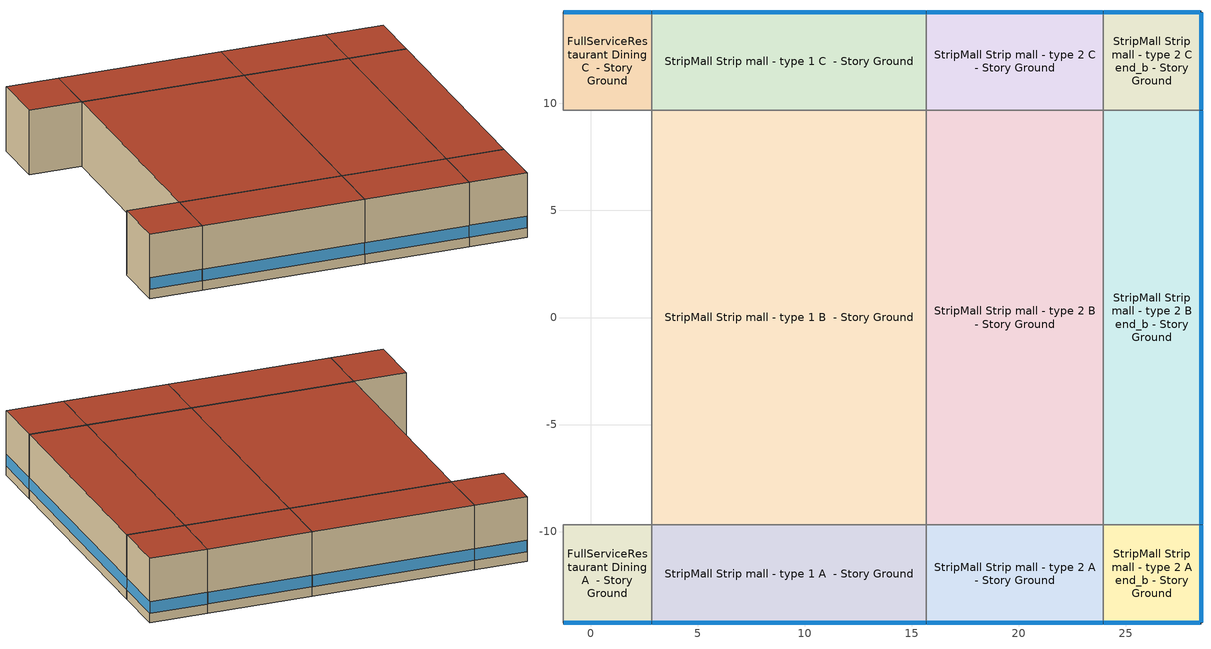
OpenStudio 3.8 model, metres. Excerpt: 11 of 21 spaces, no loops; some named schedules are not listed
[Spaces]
FullServiceRestaurant Dining A  - Story Ground
 floor ground (Foundation F 126 Perim 415 Area 1896): -1.3,-14.26 -1.3,-9.68 2.85,-9.68 2.85,-14.26 z0
 wall outside: -1.3,-14.26 2.85,-14.26 z0:5.18
 wall to FullServiceRestaurant Kitchen A  - Story Ground: -1.3,-9.68 -1.3,-14.26 z0:5.18
 wall to FullServiceRestaurant Dining B  - Story Ground: 2.85,-9.68 -1.3,-9.68 z0:5.18
 wall to StripMall Strip mall - type 1 A  - Story Ground: 2.85,-14.26 2.85,-9.68 z0:5.18
 window (Window U-1.01 SHGC 0.74): -1.27,-14.26 2.83,-14.26 z0.76:1.71
 roof outside: 2.85,-14.26 2.85,-9.68 -1.3,-9.68 -1.3,-14.26 z5.18
FullServiceRestaurant Dining C  - Story Ground
 floor ground (Foundation F 126 Perim 415 Area 1896): -1.3,9.68 -1.3,14.26 2.85,14.26 2.85,9.68 z0
 wall outside: 2.85,14.26 -1.3,14.26 z0:5.18
 wall to FullServiceRestaurant Kitchen C  - Story Ground: -1.3,14.26 -1.3,9.68 z0:5.18
 wall to StripMall Strip mall - type 1 C  - Story Ground: 2.85,9.68 2.85,14.26 z0:5.18
 wall to FullServiceRestaurant Dining B  - Story Ground: -1.3,9.68 2.85,9.68 z0:5.18
 window (Window U-1.01 SHGC 0.74): 2.83,14.26 -1.27,14.26 z0.76:1.71
 roof outside: 2.85,9.68 2.85,14.26 -1.3,14.26 -1.3,9.68 z5.18
StripMall Strip mall - type 1 A  - Story Ground
 floor ground (Foundation F 126 Perim 1283 Area 5866): 2.85,-14.26 2.85,-9.68 15.68,-9.68 15.68,-14.26 z0
 wall outside: 2.85,-14.26 15.68,-14.26 z0:5.18
 wall to StripMall Strip mall - type 1 B  - Story Ground: 15.68,-9.68 2.85,-9.68 z0:5.18
 wall to StripMall Strip mall - type 2 A  - Story Ground: 15.68,-14.26 15.68,-9.68 z0:5.18
 window (Window U-1.01 SHGC 0.74): 2.88,-14.26 15.66,-14.26 z0.76:1.7
 roof outside: 15.68,-14.26 15.68,-9.68 2.85,-9.68 2.85,-14.26 z5.18
StripMall Strip mall - type 1 B  - Story Ground
 floor ground (Foundation F 126 Perim 0 Area 24849): 2.85,-9.68 2.85,9.68 15.68,9.68 15.68,-9.68 z0
 wall to FullServiceRestaurant Dining B  - Story Ground: 2.85,9.68 2.85,-9.68 z0:5.18
 wall to StripMall Strip mall - type 1 C  - Story Ground: 15.68,9.68 2.85,9.68 z0:5.18
 wall to StripMall Strip mall - type 2 B  - Story Ground: 15.68,-9.68 15.68,9.68 z0:5.18
 roof outside: 15.68,-9.68 15.68,9.68 2.85,9.68 2.85,-9.68 z5.18
StripMall Strip mall - type 1 C  - Story Ground
 floor ground (Foundation F 126 Perim 1283 Area 5866): 2.85,9.68 2.85,14.26 15.68,14.26 15.68,9.68 z0
 wall outside: 15.68,14.26 2.85,14.26 z0:5.18
 wall to StripMall Strip mall - type 2 C  - Story Ground: 15.68,9.68 15.68,14.26 z0:5.18
 window (Window U-1.01 SHGC 0.74): 15.66,14.26 2.88,14.26 z0.76:1.7
 roof outside: 15.68,9.68 15.68,14.26 2.85,14.26 2.85,9.68 z5.18
StripMall Strip mall - type 2 A  - Story Ground
 floor ground (Foundation F 126 Perim 826 Area 3776): 15.68,-14.26 15.68,-9.68 23.94,-9.68 23.94,-14.26 z0
 wall outside: 15.68,-14.26 23.94,-14.26 z0:5.18
 wall to StripMall Strip mall - type 2 B  - Story Ground: 23.94,-9.68 15.68,-9.68 z0:5.18
 wall to StripMall Strip mall - type 2 A end_b - Story Ground: 23.94,-14.26 23.94,-9.68 z0:5.18
 window (Window U-1.01 SHGC 0.74): 15.71,-14.26 23.91,-14.26 z0.76:1.7
 roof outside: 23.94,-14.26 23.94,-9.68 15.68,-9.68 15.68,-14.26 z5.18
StripMall Strip mall - type 2 B  - Story Ground
 floor ground (Foundation F 126 Perim 0 Area 15994): 15.68,-9.68 15.68,9.68 23.94,9.68 23.94,-9.68 z0
 wall to StripMall Strip mall - type 2 C  - Story Ground: 23.94,9.68 15.68,9.68 z0:5.18
 wall to StripMall Strip mall - type 2 B end_b - Story Ground: 23.94,-9.68 23.94,9.68 z0:5.18
 roof outside: 23.94,-9.68 23.94,9.68 15.68,9.68 15.68,-9.68 z5.18
StripMall Strip mall - type 2 C  - Story Ground
 floor ground (Foundation F 126 Perim 826 Area 3776): 15.68,9.68 15.68,14.26 23.94,14.26 23.94,9.68 z0
 wall outside: 23.94,14.26 15.68,14.26 z0:5.18
 wall to StripMall Strip mall - type 2 C end_b - Story Ground: 23.94,9.68 23.94,14.26 z0:5.18
 window (Window U-1.01 SHGC 0.74): 23.91,14.26 15.71,14.26 z0.76:1.7
 roof outside: 23.94,9.68 23.94,14.26 15.68,14.26 15.68,9.68 z5.18
StripMall Strip mall - type 2 A end_b - Story Ground
 floor ground (Foundation F 126 Perim 914 Area 209): 23.94,-14.26 23.94,-9.68 28.51,-9.68 28.51,-14.26 z0
 wall outside: 23.94,-14.26 28.51,-14.26 28.51,-9.68 z0:5.18
 wall to StripMall Strip mall - type 2 B end_b - Story Ground: 28.51,-9.68 23.94,-9.68 z0:5.18
 window (Window U-1.01 SHGC 0.74): 23.96,-14.26 28.49,-14.26 / 28.51,-14.23 28.51,-9.71 z0.76:1.71
 roof outside: 28.51,-14.26 28.51,-9.68 23.94,-9.68 23.94,-14.26 z5.18
StripMall Strip mall - type 2 B end_b - Story Ground
 floor ground (Foundation F 126 Perim 1937 Area 8855): 23.94,-9.68 23.94,9.68 28.51,9.68 28.51,-9.68 z0
 wall outside: 28.51,-9.68 28.51,9.68 z0:5.18
 wall to StripMall Strip mall - type 2 C end_b - Story Ground: 28.51,9.68 23.94,9.68 z0:5.18
 window (Window U-1.01 SHGC 0.74): 28.51,-9.66 28.51,9.66 z0.76:1.7
 roof outside: 28.51,-9.68 28.51,9.68 23.94,9.68 23.94,-9.68 z5.18
StripMall Strip mall - type 2 C end_b - Story Ground
 floor ground (Foundation F 126 Perim 914 Area 209): 23.94,9.68 23.94,14.26 28.51,14.26 28.51,9.68 z0
 wall outside: 28.51,9.68 28.51,14.26 23.94,14.26 z0:5.18
 window (Window U-1.01 SHGC 0.74): 28.49,14.26 23.96,14.26 / 28.51,9.71 28.51,14.23 z0.76:1.71
 roof outside: 28.51,9.68 28.51,14.26 23.94,14.26 23.94,9.68 z5.18
[Site]
Middleton Fld_AL_USA: Latitude {deg}=31.42; Longitude {deg}=-87.04; Time Zone {hr}=-6; Elevation {m}=79; Terrain=City
[Site:WaterMainsTemperature]
Calculation Method=Correlation; Annual Average Outdoor Air Temperature {C}=19.2242; Maximum Difference In Monthly Average Outdoor Air Temperatures {deltaC}=20.55
[SizingPeriod:DesignDay] Daily Dry-Bulb Temperature Range {deltaC}=11.2; Barometric Pressure {Pa}=100380; Wind Speed {m/s}=2.4; Wind Direction {deg}=190; Rain Indicator=No; Snow Indicator=No; Day of Month=21; Month=7; Day Type=SummerDesignDay; Daylight Saving Time Indicator=No; Dry-Bulb Temperature Range Modifier Type=DefaultMultipliers; Solar Model Indicator=ASHRAETau; ASHRAE Clear Sky Optical Depth for Beam Irradiance=0.452; ASHRAE Clear Sky Optical Depth for Diffuse Irradiance=2.206
Name | Maximum Dry-Bulb Temperature {C} | Humidity Condition Type | Wetbulb or DewPoint at Maximum Dry-Bulb {C}
Middleton Fld Ann Clg .4% Condns DB=>MWB 1 | 35.3 | Wetbulb | 24.4
Middleton Fld Ann Clg .4% Condns WB=>MDB 1 | 31.6 | Wetbulb | 26.4
Middleton Fld Ann Clg 1% Condns DB=>MWB 1 | 33.9 | Wetbulb | 24.2
Middleton Fld Ann Clg 2% Condns DP=>MDB 1 | 27.4 | Dewpoint | 23.9
[ClimateZones]
Climate Zone Institution Name 1=ASHRAE; Climate Zone Document Name 1=ANSI/ASHRAE Standard 169; Climate Zone Document Year 1=2006; Climate Zone Value 1=ASHRAE 169-2013-3A
[Building]
ComStock DOE Ref Pre-1980|RetailStripmall|FullServiceRestaurant: North Axis {deg}=180; Default Construction Set=ComStock DOE Ref Pre-1980 - StMall - ASHRAE 169-2013-3A; Default Schedule Set=Building Default Schedule Set; Standards Building Type=StripMall
[Site:GroundTemperature:FCfactorMethod]
January Ground Temperature {C}=16; February Ground Temperature {C}=11.9; March Ground Temperature {C}=7.7; April Ground Temperature {C}=4; May Ground Temperature {C}=7.9; June Ground Temperature {C}=13.8; July Ground Temperature {C}=17.2; August Ground Temperature {C}=20.8; September Ground Temperature {C}=24.8; October Ground Temperature {C}=26.1; November Ground Temperature {C}=26.5; December Ground Temperature {C}=22.5
[Construction:FfactorGroundFloor] F-Factor {W/m-K}=1.26344
Name | Area {m2} | PerimeterExposed {m}
Foundation F 126 Perim 1937 Area 8855 | 88.5479 | 19.3674
Foundation F 126 Perim 914 Area 209 | 20.9032 | 9.144
Foundation F 126 Perim 826 Area 3776 | 37.7562 | 8.25814
Foundation F 126 Perim 0 Area 24849 | 248.487 | 0
Foundation F 126 Perim 1283 Area 5866 | 58.6594 | 12.8301
Foundation F 126 Perim 415 Area 1896 | 18.9587 | 4.1467
Foundation F 126 Perim 0 Area 15994 | 159.939 | 0
[DefaultConstructionSet]
ComStock DOE Ref Pre-1980 - StMall - ASHRAE 169-2013-3A: Default Exterior Surface Constructions=Default Surface Constructions 1; Default Interior Surface Constructions=Default Surface Constructions 2; Default Ground Contact Surface Constructions=Default Surface Constructions 3; Default Exterior SubSurface Constructions=Default Sub Surface Constructions 1; Default Interior SubSurface Constructions=Default Sub Surface Constructions 2; Interior Partition Construction=Typical Interior Partition
[DefaultSurfaceConstructions]
Name | Floor Construction | Wall Construction | Roof Ceiling Construction
Default Surface Constructions 1 | Typical Insulated Exterior Mass Floor | Typical Insulated Steel Framed Exterior Wall R-4.44 | Typical IEAD Roof R-10.0
Default Surface Constructions 2 | Typical Interior Floor | Typical Interior Wall | Typical Interior Ceiling
Default Surface Constructions 3 | Typical Insulated Carpeted 6in Slab Floor | Typical Insulated Basement Mass Wall
[Construction]
Typical Insulated Exterior Mass Floor: 4 in. Normalweight Concrete Floor, Typical Carpet Pad
Typical Insulated Steel Framed Exterior Wall R-4.44: 25mm Stucco, 5/8 in. Gypsum Board, Typical Insulation R-2.27, 5/8 in. Gypsum Board
Typical IEAD Roof R-10.0: Roof Membrane, Typical Insulation R-8.88, Metal Roof Surface
Typical Interior Floor: 100mm Normalweight concrete floor, CP02 CARPET PAD
Typical Interior Wall: G01 13mm gypsum board, G01 13mm gypsum board
Typical Interior Ceiling: CP02 CARPET PAD, 100mm Normalweight concrete floor
Typical Insulated Carpeted 6in Slab Floor: 6 in. Normalweight Concrete Floor, Typical Carpet Pad
Typical Insulated Basement Mass Wall: 8 in. Concrete Block Basement Wall
U 1.22 SHGC 0.54 Simple Glazing Window U-1.22 SHGC 0.54: U 1.22 SHGC 0.54 Simple Glazing U-1.22 SHGC 0.54
U 1.22 SHGC 0.54 Simple Glazing Window U-1.22 SHGC 0.54 1: U 1.22 SHGC 0.54 Simple Glazing U-1.22 SHGC 0.54 1
Typical Insulated Metal Door: F08 Metal surface, Typical Insulation
U 0.88 SHGC 0.16 Sgl Ref-A-L Clr 6mm: REF A CLEAR LO 6MM
Typical Overhead Door: Typical Insulation
Typical Interior Window: Clear 3mm
Typical Interior Door; Typical Interior Partition: G05 25mm wood
InteriorFurnishings 1: Std Wood 6inch 1
Window U-1.01 SHGC 0.74: Simple Glazing Single - No LowE - Clear - Aluminum
[Material:NoMass] Roughness=Smooth; Thermal Absorptance=0.9; Solar Absorptance=0.7
Name | Thermal Resistance {m2-K/W} | Visible Absorptance
Typical Insulation R-2.27 | 0.39899 | 0.7
Typical Carpet Pad; CP02 CARPET PAD | 0.21648 | 0.8
Typical Insulation R-8.88 | 1.56434 | 0.7
Typical Insulation | 0.0282222 | 0.7
[Material] Thermal Absorptance=0.9
Name | Roughness | Thickness {m} | Conductivity {W/m-K} | Density {kg/m3} | Specific Heat {J/kg-K} | Solar Absorptance | Visible Absorptance
4 in. Normalweight Concrete Floor | MediumRough | 0.1016 | 2.31 | 2322 | 832 | 0.7 | 0.7
25mm Stucco | Smooth | 0.0254 | 0.72 | 1856 | 840 | 0.7 | 0.7
5/8 in. Gypsum Board | MediumSmooth | 0.0159 | 0.16 | 800 | 1090 | 0.7 | 0.7
Roof Membrane | VeryRough | 0.0095 | 0.16 | 1121.29 | 1460 | 0.7 | 0.7
Metal Roof Surface; F08 Metal surface | Smooth | 0.0008 | 45.28 | 7824 | 500 | 0.7 | 0.7
100mm Normalweight concrete floor | MediumRough | 0.1016 | 2.31045 | 2322 | 832.557 | 0.7 | 0.7
G01 13mm gypsum board | Smooth | 0.0127 | 0.160031 | 800.001 | 1090.73 | 0.7 | 0.5
6 in. Normalweight Concrete Floor | MediumRough | 0.1524 | 2.31 | 2322 | 832 | 0.7 | 0.7
8 in. Concrete Block Basement Wall | MediumRough | 0.2032 | 1.326 | 1842 | 912 | 0.7 | 0.7
G05 25mm wood | MediumSmooth | 0.0254 | 0.15 | 608 | 1630 | 0.5 | 0.5
Std Wood 6inch 1 | MediumSmooth | 0.15 | 0.12 | 540 | 1210 | 0.7 | 0.7
[DefaultSubSurfaceConstructions]
Name | Fixed Window Construction | Operable Window Construction | Door Construction | Glass Door Construction | Overhead Door Construction | Tubular Daylight Dome Construction | Tubular Daylight Diffuser Construction
Default Sub Surface Constructions 1 | U 1.22 SHGC 0.54 Simple Glazing Window U-1.22 SHGC 0.54 | U 1.22 SHGC 0.54 Simple Glazing Window U-1.22 SHGC 0.54 1 | Typical Insulated Metal Door | U 0.88 SHGC 0.16 Sgl Ref-A-L Clr 6mm | Typical Overhead Door | Typical Interior Window | Typical Interior Window
Default Sub Surface Constructions 2 | Typical Interior Window | Typical Interior Window | Typical Interior Door
[WindowMaterial:SimpleGlazingSystem]
Name | U-Factor {W/m2-K} | Solar Heat Gain Coefficient | Visible Transmittance
U 1.22 SHGC 0.54 Simple Glazing U-1.22 SHGC 0.54; U 1.22 SHGC 0.54 Simple Glazing U-1.22 SHGC 0.54 1 | 6.92748 | 0.54 | 0.38
Simple Glazing Single - No LowE - Clear - Aluminum | 5.73505 | 0.744 | 0.754
[WindowMaterial:Glazing] Optical Data Type=SpectralAverage; Infrared Transmittance at Normal Incidence=0; Front Side Infrared Hemispherical Emissivity=0.84; Conductivity {W/m-K}=0.9; Dirt Correction Factor for Solar and Visible Transmittance=1; Solar Diffusing=No
Name | Thickness {m} | Solar Transmittance at Normal Incidence | Front Side Solar Reflectance at Normal Incidence | Back Side Solar Reflectance at Normal Incidence | Visible Transmittance at Normal Incidence | Front Side Visible Reflectance at Normal Incidence | Back Side Visible Reflectance at Normal Incidence | Back Side Infrared Hemispherical Emissivity
REF A CLEAR LO 6MM | 0.006 | 0.066 | 0.341 | 0.493 | 0.08 | 0.41 | 0.37 | 0.4
Clear 3mm | 0.003 | 0.837 | 0.075 | 0.075 | 0.898 | 0.081 | 0.081 | 0.84
[SpaceType]
Name | Default Schedule Set | Design Specification Outdoor Air Object | Standards Building Type | Standards Space Type
StripMall Strip mall - type 1 - ComStock DOE Ref Pre-1980 | StripMall Strip mall - type 1 Schedule Set | StripMall Strip mall - type 1 Ventilation | StripMall | Strip mall - type 1
StripMall Strip mall - type 2 - ComStock DOE Ref Pre-1980 | StripMall Strip mall - type 2 Schedule Set | StripMall Strip mall - type 2 Ventilation | StripMall | Strip mall - type 2
FullServiceRestaurant Dining - ComStock DOE Ref Pre-1980 | FullServiceRestaurant Dining Schedule Set | FullServiceRestaurant Dining Ventilation | FullServiceRestaurant | Dining
[BuildingStory]
Story Ground: Nominal Z Coordinate {m}=0; Nominal Floor to Floor Height {m}=5.1816
[Space] Building Story=Story Ground
Name | Space Type | Thermal Zone
FullServiceRestaurant Dining A  - Story Ground | FullServiceRestaurant Dining - ComStock DOE Ref Pre-1980 | Zone FullServiceRestaurant Dining A  - Story Ground
FullServiceRestaurant Dining C  - Story Ground | FullServiceRestaurant Dining - ComStock DOE Ref Pre-1980 | Zone FullServiceRestaurant Dining C  - Story Ground
StripMall Strip mall - type 1 A  - Story Ground | StripMall Strip mall - type 1 - ComStock DOE Ref Pre-1980 | Zone StripMall Strip mall - type 1 A  - Story Ground
StripMall Strip mall - type 1 B  - Story Ground | StripMall Strip mall - type 1 - ComStock DOE Ref Pre-1980 | Zone StripMall Strip mall - type 1 B  - Story Ground
StripMall Strip mall - type 1 C  - Story Ground | StripMall Strip mall - type 1 - ComStock DOE Ref Pre-1980 | Zone StripMall Strip mall - type 1 C  - Story Ground
StripMall Strip mall - type 2 A  - Story Ground | StripMall Strip mall - type 2 - ComStock DOE Ref Pre-1980 | Zone StripMall Strip mall - type 2 A  - Story Ground
StripMall Strip mall - type 2 B  - Story Ground | StripMall Strip mall - type 2 - ComStock DOE Ref Pre-1980 | Zone StripMall Strip mall - type 2 B  - Story Ground
StripMall Strip mall - type 2 C  - Story Ground | StripMall Strip mall - type 2 - ComStock DOE Ref Pre-1980 | Zone StripMall Strip mall - type 2 C  - Story Ground
StripMall Strip mall - type 2 A end_b - Story Ground | StripMall Strip mall - type 2 - ComStock DOE Ref Pre-1980 | Zone StripMall Strip mall - type 2 A end_b - Story Ground
StripMall Strip mall - type 2 B end_b - Story Ground | StripMall Strip mall - type 2 - ComStock DOE Ref Pre-1980 | Zone StripMall Strip mall - type 2 B end_b - Story Ground
StripMall Strip mall - type 2 C end_b - Story Ground | StripMall Strip mall - type 2 - ComStock DOE Ref Pre-1980 | Zone StripMall Strip mall - type 2 C end_b - Story Ground
[ThermalZone] Multiplier=1; Use Ideal Air Loads=No
Name | Thermostat
Zone FullServiceRestaurant Dining A  - Story Ground | FullServiceRestaurant Dining - ComStock DOE Ref Pre-1980 Thermostat
Zone FullServiceRestaurant Dining C  - Story Ground | FullServiceRestaurant Dining - ComStock DOE Ref Pre-1980 Thermostat 2
Zone StripMall Strip mall - type 1 A  - Story Ground | StripMall Strip mall - type 1 - ComStock DOE Ref Pre-1980 Thermostat
Zone StripMall Strip mall - type 1 B  - Story Ground | StripMall Strip mall - type 1 - ComStock DOE Ref Pre-1980 Thermostat 1
Zone StripMall Strip mall - type 1 C  - Story Ground | StripMall Strip mall - type 1 - ComStock DOE Ref Pre-1980 Thermostat 2
Zone StripMall Strip mall - type 2 A  - Story Ground | StripMall Strip mall - type 2 - ComStock DOE Ref Pre-1980 Thermostat
Zone StripMall Strip mall - type 2 B  - Story Ground | StripMall Strip mall - type 2 - ComStock DOE Ref Pre-1980 Thermostat 2
Zone StripMall Strip mall - type 2 C  - Story Ground | StripMall Strip mall - type 2 - ComStock DOE Ref Pre-1980 Thermostat 4
Zone StripMall Strip mall - type 2 A end_b - Story Ground | StripMall Strip mall - type 2 - ComStock DOE Ref Pre-1980 Thermostat 1
Zone StripMall Strip mall - type 2 B end_b - Story Ground | StripMall Strip mall - type 2 - ComStock DOE Ref Pre-1980 Thermostat 3
Zone StripMall Strip mall - type 2 C end_b - Story Ground | StripMall Strip mall - type 2 - ComStock DOE Ref Pre-1980 Thermostat 5
[People:Definition] Number of People Calculation Method=People/Area; Fraction Radiant=0.3
Name | People per Space Floor Area {person/m2}
FullServiceRestaurant Dining People Definition | 0.721182
StripMall Strip mall - type 1 People Definition; StripMall Strip mall - type 2 People Definition | 0.161459
[People] Work Efficiency Schedule=Work Efficiency Schedule; Clothing Insulation Schedule=Clothing Schedule; Air Velocity Schedule=Air Velocity Schedule; Multiplier=1
Name | People Definition | Space or SpaceType
FullServiceRestaurant Dining People | FullServiceRestaurant Dining People Definition | FullServiceRestaurant Dining - ComStock DOE Ref Pre-1980
StripMall Strip mall - type 1 People | StripMall Strip mall - type 1 People Definition | StripMall Strip mall - type 1 - ComStock DOE Ref Pre-1980
StripMall Strip mall - type 2 People | StripMall Strip mall - type 2 People Definition | StripMall Strip mall - type 2 - ComStock DOE Ref Pre-1980
[Lights:Definition] Design Level Calculation Method=Watts/Area; Fraction Visible=0.2; Return Air Fraction=0
Name | Watts per Space Floor Area {W/m2} | Fraction Radiant
FullServiceRestaurant Dining - ComStock DOE Ref Pre-1980 General Lights Definition | 2.41972 | 0.31
FullServiceRestaurant Dining - ComStock DOE Ref Pre-1980 Task Lights Definition | 4.44268 | 0.125
FullServiceRestaurant Dining - ComStock DOE Ref Pre-1980 Wall Wash Lights Definition | 6.57466 | 0.125
StripMall Strip mall - type 2 - ComStock DOE Ref Pre-1980 General Lights Definition; StripMall Strip mall - type 1 - ComStock DOE Ref Pre-1980 General Lights Definition | 9.60024 | 0.31
StripMall Strip mall - type 2 - ComStock DOE Ref Pre-1980 Supplemental Lights Definition; StripMall Strip mall - type 1 - ComStock DOE Ref Pre-1980 Supplemental Lights Definition | 3.93529 | 0.125
StripMall Strip mall - type 2 - ComStock DOE Ref Pre-1980 Wall Wash Lights Definition; StripMall Strip mall - type 1 - ComStock DOE Ref Pre-1980 Wall Wash Lights Definition | 3.88844 | 0.125
[ElectricEquipment:Definition] Design Level Calculation Method=Watts/Area; Fraction Lost=0
Name | Watts per Space Floor Area {W/m2} | Fraction Latent | Fraction Radiant
FullServiceRestaurant Dining Elec Equip Definition | 27.1251 | 0.25 | 0.3
StripMall Strip mall - type 1 Elec Equip Definition; StripMall Strip mall - type 2 Elec Equip Definition | 3.83902 | 0 | 0.5
[ElectricEquipment]
Name | Electric Equipment Definition | Space or SpaceType | Schedule
FullServiceRestaurant Dining Elec Equip | FullServiceRestaurant Dining Elec Equip Definition | FullServiceRestaurant Dining - ComStock DOE Ref Pre-1980 | FoodService_Restaurant BLDG_EQUIP_EndUseData BPR Adjusted
StripMall Strip mall - type 1 Elec Equip | StripMall Strip mall - type 1 Elec Equip Definition | StripMall Strip mall - type 1 - ComStock DOE Ref Pre-1980 | Mercantile_Retail BLDG_EQUIP_EndUseData BPR Adjusted
StripMall Strip mall - type 2 Elec Equip | StripMall Strip mall - type 2 Elec Equip Definition | StripMall Strip mall - type 2 - ComStock DOE Ref Pre-1980 | Mercantile_Retail BLDG_EQUIP_EndUseData BPR Adjusted
[DesignSpecification:OutdoorAir] Outdoor Air Method=Sum
Name | Outdoor Air Flow per Person {m3/s-person} | Outdoor Air Flow per Floor Area {m3/s-m2}
FullServiceRestaurant Dining Ventilation | 0.00943895
StripMall Strip mall - type 1 Ventilation; StripMall Strip mall - type 2 Ventilation |  | 0.001524
[DefaultScheduleSet]
Name | Number of People Schedule | People Activity Level Schedule | Lighting Schedule | Electric Equipment Schedule | Infiltration Schedule | Hours of Operation Schedule
FullServiceRestaurant Dining Schedule Set | FullServiceRestaurant Bldg Occ | FullServiceRestaurant Activity | FoodService_Restaurant BLDG_LIGHT_EndUseData | FoodService_Restaurant BLDG_EQUIP_EndUseData | FullServiceRestaurant Infil Half On
StripMall Strip mall - type 1 Schedule Set; StripMall Strip mall - type 2 Schedule Set | StripMall Bldg Occ | StripMall Activity | Mercantile_Retail BLDG_LIGHT_EndUseData | Mercantile_Retail BLDG_EQUIP_EndUseData | StripMall Infil Half On
Building Default Schedule Set |  |  |  |  |  | Building Hours of Operation NonResidential
[Exterior:Lights:Definition]
Name | Design Level {W}
Parking Areas and Drives Def (W/ft^2) | 0.0414577
Building Facades Def (W/ft^2) | 0.2
Main Entries Def (W/ft) | 30
Other Doors Def (W/ft) | 20
[Exterior:Lights] Schedule=Always On Discrete; Control Option=AstronomicalClock
Name | Exterior Lights Definition | Multiplier
Parking Areas and Drives | Parking Areas and Drives Def (W/ft^2) | 36756.1
Building Facades | Building Facades Def (W/ft^2) | 9541.23
Main Entries | Main Entries Def (W/ft) | 75.6
Other Doors | Other Doors Def (W/ft) | 43.68
[ZoneMixing] Schedule=RestaurantSitDown Kitchen_Exhaust_SCH; Design Flow Rate Calculation Method=Flow/Zone; Design Flow Rate {m3/s}=0.0236142
Name | Zone or Space | Source Zone or Space
Zone Mixing 1 | Zone FullServiceRestaurant Kitchen A  - Story Ground | Zone FullServiceRestaurant Dining A  - Story Ground
Zone Mixing 3 | Zone FullServiceRestaurant Kitchen C  - Story Ground | Zone FullServiceRestaurant Dining C  - Story Ground
[ThermostatSetpoint:DualSetpoint]
Name | Heating Setpoint Temperature Schedule | Cooling Setpoint Temperature Schedule
FullServiceRestaurant Dining - ComStock DOE Ref Pre-1980 Thermostat; FullServiceRestaurant Dining - ComStock DOE Ref Pre-1980 Thermostat 2 | FullServiceRestaurant HtgSetp | FullServiceRestaurant ClgSetp
StripMall Strip mall - type 1 - ComStock DOE Ref Pre-1980 Thermostat; StripMall Strip mall - type 1 - ComStock DOE Ref Pre-1980 Thermostat 1; StripMall Strip mall - type 1 - ComStock DOE Ref Pre-1980 Thermostat 2; StripMall Strip mall - type 2 - ComStock DOE Ref Pre-1980 Thermostat; StripMall Strip mall - type 2 - ComStock DOE Ref Pre-1980 Thermostat 1; StripMall Strip mall - type 2 - ComStock DOE Ref Pre-1980 Thermostat 2; StripMall Strip mall - type 2 - ComStock DOE Ref Pre-1980 Thermostat 3; StripMall Strip mall - type 2 - ComStock DOE Ref Pre-1980 Thermostat 4; StripMall Strip mall - type 2 - ComStock DOE Ref Pre-1980 Thermostat 5 | StripMall HtgSetp | StripMall ClgSetp
[InternalMass:Definition]
Internal Mass Definition 2: Construction=InteriorFurnishings 1; Design Level Calculation Method=SurfaceArea/Area; Surface Area per Space Floor Area=2
[InternalMass] Internal Mass Definition=Internal Mass Definition 2; Multiplier=1
Name | Space or SpaceType
StripMall Strip mall - type 2 B end_b - Story Ground Mass | StripMall Strip mall - type 2 B end_b - Story Ground
StripMall Strip mall - type 2 A end_b - Story Ground Mass | StripMall Strip mall - type 2 A end_b - Story Ground
StripMall Strip mall - type 2 A  - Story Ground Mass | StripMall Strip mall - type 2 A  - Story Ground
StripMall Strip mall - type 1 B  - Story Ground Mass | StripMall Strip mall - type 1 B  - Story Ground
StripMall Strip mall - type 1 C  - Story Ground Mass | StripMall Strip mall - type 1 C  - Story Ground
StripMall Strip mall - type 2 C  - Story Ground Mass | StripMall Strip mall - type 2 C  - Story Ground
FullServiceRestaurant Dining C  - Story Ground Mass | FullServiceRestaurant Dining C  - Story Ground
StripMall Strip mall - type 2 B  - Story Ground Mass | StripMall Strip mall - type 2 B  - Story Ground
FullServiceRestaurant Dining A  - Story Ground Mass | FullServiceRestaurant Dining A  - Story Ground
StripMall Strip mall - type 2 C end_b - Story Ground Mass | StripMall Strip mall - type 2 C end_b - Story Ground
StripMall Strip mall - type 1 A  - Story Ground Mass | StripMall Strip mall - type 1 A  - Story Ground
[Lights] Fraction Replaceable=1
Name | Lights Definition | Space or SpaceType | Schedule
FullServiceRestaurant Dining - ComStock DOE Ref Pre-1980 General Lighting | FullServiceRestaurant Dining - ComStock DOE Ref Pre-1980 General Lights Definition | FullServiceRestaurant Dining - ComStock DOE Ref Pre-1980 | FoodService_Restaurant BLDG_LIGHT_EndUseData BPR Adjusted
FullServiceRestaurant Dining - ComStock DOE Ref Pre-1980 Task Lighting | FullServiceRestaurant Dining - ComStock DOE Ref Pre-1980 Task Lights Definition | FullServiceRestaurant Dining - ComStock DOE Ref Pre-1980 | FoodService_Restaurant BLDG_LIGHT_EndUseData BPR Adjusted
FullServiceRestaurant Dining - ComStock DOE Ref Pre-1980 Wall Wash Lighting | FullServiceRestaurant Dining - ComStock DOE Ref Pre-1980 Wall Wash Lights Definition | FullServiceRestaurant Dining - ComStock DOE Ref Pre-1980 | FoodService_Restaurant BLDG_LIGHT_EndUseData BPR Adjusted
StripMall Strip mall - type 2 - ComStock DOE Ref Pre-1980 General Lighting | StripMall Strip mall - type 2 - ComStock DOE Ref Pre-1980 General Lights Definition | StripMall Strip mall - type 2 - ComStock DOE Ref Pre-1980 | Mercantile_Retail BLDG_LIGHT_EndUseData BPR Adjusted
StripMall Strip mall - type 2 - ComStock DOE Ref Pre-1980 Supplemental Lighting | StripMall Strip mall - type 2 - ComStock DOE Ref Pre-1980 Supplemental Lights Definition | StripMall Strip mall - type 2 - ComStock DOE Ref Pre-1980 | Mercantile_Retail BLDG_LIGHT_EndUseData BPR Adjusted
StripMall Strip mall - type 2 - ComStock DOE Ref Pre-1980 Wall Wash Lighting | StripMall Strip mall - type 2 - ComStock DOE Ref Pre-1980 Wall Wash Lights Definition | StripMall Strip mall - type 2 - ComStock DOE Ref Pre-1980 | Mercantile_Retail BLDG_LIGHT_EndUseData BPR Adjusted
StripMall Strip mall - type 1 - ComStock DOE Ref Pre-1980 General Lighting | StripMall Strip mall - type 1 - ComStock DOE Ref Pre-1980 General Lights Definition | StripMall Strip mall - type 1 - ComStock DOE Ref Pre-1980 | Mercantile_Retail BLDG_LIGHT_EndUseData BPR Adjusted
StripMall Strip mall - type 1 - ComStock DOE Ref Pre-1980 Supplemental Lighting | StripMall Strip mall - type 1 - ComStock DOE Ref Pre-1980 Supplemental Lights Definition | StripMall Strip mall - type 1 - ComStock DOE Ref Pre-1980 | Mercantile_Retail BLDG_LIGHT_EndUseData BPR Adjusted
StripMall Strip mall - type 1 - ComStock DOE Ref Pre-1980 Wall Wash Lighting | StripMall Strip mall - type 1 - ComStock DOE Ref Pre-1980 Wall Wash Lights Definition | StripMall Strip mall - type 1 - ComStock DOE Ref Pre-1980 | Mercantile_Retail BLDG_LIGHT_EndUseData BPR Adjusted
[SpaceInfiltration:DesignFlowRate] Design Flow Rate Calculation Method=Flow/ExteriorArea; Flow per Exterior Surface Area {m3/s-m2}=0.00103321; Velocity Term Coefficient=0
Name | Space or SpaceType | Schedule | Constant Term Coefficient | Temperature Term Coefficient | Velocity Squared Term Coefficient
StripMall Strip mall - type 2 B end_b - Story Ground HVAC On Infiltration | StripMall Strip mall - type 2 B end_b - Story Ground | Infiltration HVAC On Schedule | 0.0037 | 0.005 | 0.046
StripMall Strip mall - type 2 B end_b - Story Ground HVAC Off Infiltration | StripMall Strip mall - type 2 B end_b - Story Ground | Infiltration HVAC Off Schedule | 0 | 0.0097 | 0.0596
StripMall Strip mall - type 2 A end_b - Story Ground HVAC On Infiltration | StripMall Strip mall - type 2 A end_b - Story Ground | Infiltration HVAC On Schedule | 0.0037 | 0.005 | 0.046
StripMall Strip mall - type 2 A end_b - Story Ground HVAC Off Infiltration | StripMall Strip mall - type 2 A end_b - Story Ground | Infiltration HVAC Off Schedule | 0 | 0.0097 | 0.0596
StripMall Strip mall - type 2 A  - Story Ground HVAC On Infiltration | StripMall Strip mall - type 2 A  - Story Ground | Infiltration HVAC On Schedule | 0.0037 | 0.005 | 0.046
StripMall Strip mall - type 2 A  - Story Ground HVAC Off Infiltration | StripMall Strip mall - type 2 A  - Story Ground | Infiltration HVAC Off Schedule | 0 | 0.0097 | 0.0596
StripMall Strip mall - type 1 B  - Story Ground HVAC On Infiltration | StripMall Strip mall - type 1 B  - Story Ground | Infiltration HVAC On Schedule | 0.0037 | 0.005 | 0.046
StripMall Strip mall - type 1 B  - Story Ground HVAC Off Infiltration | StripMall Strip mall - type 1 B  - Story Ground | Infiltration HVAC Off Schedule | 0 | 0.0097 | 0.0596
StripMall Strip mall - type 1 C  - Story Ground HVAC On Infiltration | StripMall Strip mall - type 1 C  - Story Ground | Infiltration HVAC On Schedule | 0.0037 | 0.005 | 0.046
StripMall Strip mall - type 1 C  - Story Ground HVAC Off Infiltration | StripMall Strip mall - type 1 C  - Story Ground | Infiltration HVAC Off Schedule | 0 | 0.0097 | 0.0596
StripMall Strip mall - type 2 C  - Story Ground HVAC On Infiltration | StripMall Strip mall - type 2 C  - Story Ground | Infiltration HVAC On Schedule | 0.0037 | 0.005 | 0.046
StripMall Strip mall - type 2 C  - Story Ground HVAC Off Infiltration | StripMall Strip mall - type 2 C  - Story Ground | Infiltration HVAC Off Schedule | 0 | 0.0097 | 0.0596
FullServiceRestaurant Dining C  - Story Ground HVAC On Infiltration | FullServiceRestaurant Dining C  - Story Ground | Infiltration HVAC On Schedule | 0.0037 | 0.005 | 0.046
FullServiceRestaurant Dining C  - Story Ground HVAC Off Infiltration | FullServiceRestaurant Dining C  - Story Ground | Infiltration HVAC Off Schedule | 0 | 0.0097 | 0.0596
StripMall Strip mall - type 2 B  - Story Ground HVAC On Infiltration | StripMall Strip mall - type 2 B  - Story Ground | Infiltration HVAC On Schedule | 0.0037 | 0.005 | 0.046
StripMall Strip mall - type 2 B  - Story Ground HVAC Off Infiltration | StripMall Strip mall - type 2 B  - Story Ground | Infiltration HVAC Off Schedule | 0 | 0.0097 | 0.0596
FullServiceRestaurant Dining A  - Story Ground HVAC On Infiltration | FullServiceRestaurant Dining A  - Story Ground | Infiltration HVAC On Schedule | 0.0037 | 0.005 | 0.046
FullServiceRestaurant Dining A  - Story Ground HVAC Off Infiltration | FullServiceRestaurant Dining A  - Story Ground | Infiltration HVAC Off Schedule | 0 | 0.0097 | 0.0596
StripMall Strip mall - type 2 C end_b - Story Ground HVAC On Infiltration | StripMall Strip mall - type 2 C end_b - Story Ground | Infiltration HVAC On Schedule | 0.0037 | 0.005 | 0.046
StripMall Strip mall - type 2 C end_b - Story Ground HVAC Off Infiltration | StripMall Strip mall - type 2 C end_b - Story Ground | Infiltration HVAC Off Schedule | 0 | 0.0097 | 0.0596
StripMall Strip mall - type 1 A  - Story Ground HVAC On Infiltration | StripMall Strip mall - type 1 A  - Story Ground | Infiltration HVAC On Schedule | 0.0037 | 0.005 | 0.046
StripMall Strip mall - type 1 A  - Story Ground HVAC Off Infiltration | StripMall Strip mall - type 1 A  - Story Ground | Infiltration HVAC Off Schedule | 0 | 0.0097 | 0.0596
[Schedule:Day]
Clothing Schedule Default Winter Clothes; FullServiceRestaurant Bldg Occ Summer Design Day; Mercantile_Retail BLDG_LIGHT_EndUseData Summer Design Day; Mercantile_Retail BLDG_EQUIP_EndUseData Summer Design Day; StripMall Infil Half On Winter Design Day; Mercantile_Retail BLDG_LIGHT_EndUseData Summer Design Day 1; Mercantile_Retail BLDG_EQUIP_EndUseData Summer Design Day 1: No, 24, 0, 1
Air Velocity Schedule Default: No, 24, 0, 0.2
Work Efficiency Schedule Default; FullServiceRestaurant Bldg Occ Winter Design Day; Mercantile_Retail BLDG_LIGHT_EndUseData Winter Design Day; Mercantile_Retail BLDG_EQUIP_EndUseData Winter Design Day; Mercantile_Retail BLDG_LIGHT_EndUseData Winter Design Day 1; Mercantile_Retail BLDG_EQUIP_EndUseData Winter Design Day 1: No, 24, 0, 0
FullServiceRestaurant Bldg Occ Default: Average, 0, 15, 0.0375, 0, 30, 0.025, 0, 45, 0, 1, 0, 0.0125, 1, 15, 0.025, 1, 30, 0.0375, 1, 45, 0.05, 2, 0, 0.0625, 2, 15, 0.075, 2, 30, 0.0875, 2, 45, 0.1, 3, 0, 0.175, 3, 15, 0.25, 3, 30, 0.325, 3, 45, 0.4, 5, 45, 0.4, 6, 0, 0.35, 6, 15, 0.3, 6, 30, 0.25, 6, 45, 0.2, 7, 0, 0.228571, 7, 15, 0.257143, 7, 30, 0.285714, 7, 45, 0.314286, 8, 0, 0.342857, 8, 15, 0.371429, 8, 30, 0.4, 8, 45, 0.428571, 9, 0, 0.457143, 9, 15, 0.485714, 9, 22, 0.5, 9, 37, 0.575, 9, 52, 0.65, 10, 7, 0.725, 10, 22, 0.8, 10, 37, 0.775, 10, 52, 0.75, 11, 7, 0.725, 11, 22, 0.7, 11, 37, 0.625, 11, 52, 0.55, 12, 7, 0.475, 12, 22, 0.4, 12, 37, 0.35, 12, 52, 0.3, 13, 7, 0.25, 13, 22, 0.2, 13, 37, 0.2125, 13, 52, 0.225, 14, 7, 0.2375, 14, 22, 0.25, 14, 37, 0.3125, 14, 52, 0.375, 15, 7, 0.4375, 15, 22, 0.5, 15, 37, 0.528571, 15, 52, 0.557143, 16, 7, 0.585714, 16, 22, 0.614286, 16, 37, 0.642857, 16, 52, 0.671429, 17, 7, 0.7, 17, 22, 0.728571, 17, 37, 0.757143, 17, 52, 0.785714, 18, 0, 0.8, 20, 0, 0.8, 20, 15, 0.725, 20, 30, 0.65, 20, 45, 0.575, 21, 0, 0.5, 21, 15, 0.4625, 21, 30, 0.425, 21, 45, 0.3875, 22, 0, 0.35, 22, 15, 0.3125, 22, 30, 0.275, 22, 45, 0.2375, 23, 0, 0.2, 23, 15, 0.1625, 23, 30, 0.125, 23, 45, 0.0875, 24, 0, 0.05
StripMall Activity Default: Average, 24, 0, 120
StripMall Activity Winter Design Day; StripMall Activity Summer Design Day: No, 24, 0, 120
Mercantile_Retail BLDG_LIGHT_EndUseData Default: Average, 0, 15, 0.0949353, 0, 30, 0.0826573, 0, 45, 0.0804308, 1, 0, 0.0782042, 1, 15, 0.0759777, 1, 30, 0.0737512, 1, 45, 0.0718121, 2, 0, 0.069873, 2, 15, 0.0679339, 2, 30, 0.0659947, 2, 45, 0.0655365, 3, 0, 0.0650782, 3, 15, 0.0646199, 3, 30, 0.0641616, 3, 45, 0.0659415, 4, 0, 0.0677214, 4, 15, 0.0695013, 4, 30, 0.0712813, 4, 45, 0.0775099, 5, 0, 0.0837386, 5, 15, 0.0899672, 5, 30, 0.0961959, 5, 45, 0.112231, 6, 0, 0.128267, 6, 15, 0.144303, 6, 30, 0.160338, 6, 45, 0.216883, 7, 0, 0.273428, 7, 15, 0.329972, 7, 30, 0.386517, 7, 45, 0.482703, 8, 0, 0.578889, 8, 15, 0.675075, 8, 30, 0.771261, 8, 45, 0.813948, 9, 0, 0.856634, 9, 15, 0.899321, 9, 30, 0.942007, 9, 45, 0.949002, 10, 0, 0.955997, 10, 15, 0.962992, 10, 30, 0.969987, 10, 45, 0.970167, 11, 0, 0.970348, 11, 15, 0.970528, 11, 30, 0.970708, 11, 45, 0.970744, 12, 0, 0.970781, 12, 15, 0.970817, 12, 30, 0.970854, 12, 45, 0.970914, 13, 0, 0.970973, 13, 15, 0.971033, 13, 30, 0.971093, 13, 45, 0.971154, 14, 0, 0.971215, 14, 15, 0.971276, 14, 30, 0.971337, 14, 45, 0.971338, 15, 0, 0.971338, 15, 15, 0.971339, 15, 30, 0.97134, 15, 45, 0.971347, 16, 0, 0.971355, 16, 15, 0.971362, 16, 30, 0.971369, 16, 45, 0.971331, 17, 0, 0.971293, 17, 15, 0.971255, 17, 30, 0.971217, 17, 45, 0.971133, 18, 0, 0.971049, 18, 15, 0.970964, 18, 30, 0.97088, 18, 45, 0.970731, 19, 0, 0.970582, 19, 15, 0.970434, 19, 30, 0.970285, 19, 45, 0.969479, 20, 0, 0.968674, 20, 15, 0.967868, 20, 30, 0.967063, 20, 45, 0.935605, 21, 0, 0.904148, 21, 15, 0.872691, 21, 30, 0.841234, 21, 45, 0.733932, 22, 0, 0.626629, 22, 15, 0.519327, 22, 30, 0.412025, 22, 45, 0.341961, 23, 0, 0.271897, 23, 15, 0.201833, 23, 30, 0.131769, 23, 45, 0.119491, 24, 0, 0.107213
Mercantile_Retail BLDG_EQUIP_EndUseData Default: Average, 0, 15, 0.4232, 0, 30, 0.4237, 0, 45, 0.4191, 1, 0, 0.4247, 1, 15, 0.4252, 1, 30, 0.4257, 1, 45, 0.4262, 2, 0, 0.4267, 2, 15, 0.4272, 2, 30, 0.4277, 2, 45, 0.4282, 3, 0, 0.4287, 3, 15, 0.4292, 3, 30, 0.4297, 3, 45, 0.4302, 4, 0, 0.4307, 4, 15, 0.4312, 4, 30, 0.4317, 4, 45, 0.4322, 5, 0, 0.4372, 5, 15, 0.4422, 5, 30, 0.4472, 5, 45, 0.4522, 6, 0, 0.46335, 6, 15, 0.4745, 6, 30, 0.48565, 6, 45, 0.4968, 7, 0, 0.502629, 7, 15, 0.508457, 7, 30, 0.514286, 7, 45, 0.520114, 8, 0, 0.525943, 8, 15, 0.531771, 8, 30, 0.5376, 8, 45, 0.543429, 9, 0, 0.549257, 9, 15, 0.555086, 9, 22, 0.558, 9, 37, 0.5762, 9, 52, 0.5944, 10, 7, 0.6126, 10, 22, 0.6308, 10, 37, 0.647975, 10, 52, 0.66515, 11, 7, 0.682325, 11, 22, 0.6995, 11, 37, 0.712125, 11, 52, 0.72475, 12, 7, 0.737375, 12, 22, 0.75, 12, 37, 0.75605, 12, 52, 0.7621, 13, 7, 0.76815, 13, 22, 0.7742, 13, 37, 0.776275, 13, 52, 0.77835, 14, 7, 0.780425, 14, 22, 0.7825, 14, 37, 0.783725, 14, 52, 0.78495, 15, 7, 0.786175, 15, 22, 0.7874, 15, 37, 0.787962, 15, 52, 0.788524, 16, 7, 0.789086, 16, 22, 0.789648, 16, 37, 0.79021, 16, 52, 0.790771, 17, 7, 0.791333, 17, 22, 0.791895, 17, 37, 0.792457, 17, 52, 0.793019, 18, 0, 0.7933, 18, 15, 0.789075, 18, 30, 0.78485, 18, 45, 0.780625, 19, 0, 0.7764, 19, 15, 0.768975, 19, 30, 0.76155, 19, 45, 0.754125, 20, 0, 0.7467, 20, 15, 0.735225, 20, 30, 0.72375, 20, 45, 0.712275, 21, 0, 0.7008, 21, 15, 0.686175, 21, 30, 0.67155, 21, 45, 0.656925, 22, 0, 0.6423, 22, 15, 0.62796, 22, 30, 0.61362, 22, 45, 0.59928, 23, 0, 0.58494, 23, 15, 0.571605, 23, 30, 0.55827, 23, 45, 0.544935, 24, 0, 0.5316
StripMall Infil Half On Default; StripMall Infil Half On Summer Design Day: No, 6, 0, 1, 21, 0, 0.5, 24, 0, 1
Mercantile_Retail BLDG_LIGHT_EndUseData Default 1: No, 0, 15, 0.361397, 0, 30, 0.352852, 0, 45, 0.351302, 1, 0, 0.349753, 1, 15, 0.348203, 1, 30, 0.346653, 1, 45, 0.345304, 2, 0, 0.343954, 2, 15, 0.342605, 2, 30, 0.341255, 2, 45, 0.340936, 3, 0, 0.340617, 3, 15, 0.340298, 3, 30, 0.339979, 3, 45, 0.341218, 4, 0, 0.342457, 4, 15, 0.343696, 4, 30, 0.344934, 4, 45, 0.349269, 5, 0, 0.353604, 5, 15, 0.357939, 5, 30, 0.362274, 5, 45, 0.373434, 6, 0, 0.384595, 6, 15, 0.395755, 6, 30, 0.406915, 6, 45, 0.446269, 7, 0, 0.485622, 7, 15, 0.524976, 7, 30, 0.564329, 7, 45, 0.631272, 8, 0, 0.698214, 8, 15, 0.765157, 8, 30, 0.8321, 8, 45, 0.861808, 9, 0, 0.891517, 9, 15, 0.921225, 9, 30, 0.950934, 9, 45, 0.955802, 10, 0, 0.960671, 10, 15, 0.965539, 10, 30, 0.970407, 10, 45, 0.970533, 11, 0, 0.970658, 11, 15, 0.970784, 11, 30, 0.970909, 11, 45, 0.970934, 12, 0, 0.97096, 12, 15, 0.970985, 12, 30, 0.971011, 12, 45, 0.971052, 13, 0, 0.971094, 13, 15, 0.971135, 13, 30, 0.971177, 13, 45, 0.971219, 14, 0, 0.971262, 14, 15, 0.971304, 14, 30, 0.971347, 14, 45, 0.971347, 15, 0, 0.971348, 15, 15, 0.971348, 15, 30, 0.971349, 15, 45, 0.971354, 16, 0, 0.971359, 16, 15, 0.971364, 16, 30, 0.971369, 16, 45, 0.971343, 17, 0, 0.971316, 17, 15, 0.97129, 17, 30, 0.971264, 17, 45, 0.971205, 18, 0, 0.971146, 18, 15, 0.971087, 18, 30, 0.971029, 18, 45, 0.970925, 19, 0, 0.970822, 19, 15, 0.970718, 19, 30, 0.970614, 19, 45, 0.970054, 20, 0, 0.969493, 20, 15, 0.968933, 20, 30, 0.968372, 20, 45, 0.946479, 21, 0, 0.924585, 21, 15, 0.902692, 21, 30, 0.880799, 21, 45, 0.80612, 22, 0, 0.73144, 22, 15, 0.656761, 22, 30, 0.582082, 22, 45, 0.53332, 23, 0, 0.484557, 23, 15, 0.435795, 23, 30, 0.387032, 23, 45, 0.378487, 24, 0, 0.369942
Mercantile_Retail BLDG_EQUIP_EndUseData Default 1: No, 0, 15, 0.244074, 0, 30, 0.244816, 0, 45, 0.23799, 1, 0, 0.2463, 1, 15, 0.247042, 1, 30, 0.247784, 1, 45, 0.248526, 2, 0, 0.249268, 2, 15, 0.25001, 2, 30, 0.250752, 2, 45, 0.251494, 3, 0, 0.252236, 3, 15, 0.252978, 3, 30, 0.25372, 3, 45, 0.254462, 4, 0, 0.255204, 4, 15, 0.255946, 4, 30, 0.256688, 4, 45, 0.25743, 5, 0, 0.26485, 5, 15, 0.27227, 5, 30, 0.27969, 5, 45, 0.28711, 6, 0, 0.303657, 6, 15, 0.320203, 6, 30, 0.33675, 6, 45, 0.353296, 7, 0, 0.361946, 7, 15, 0.370595, 7, 30, 0.379245, 7, 45, 0.387894, 8, 0, 0.396544, 8, 15, 0.405194, 8, 30, 0.413843, 8, 45, 0.422493, 9, 0, 0.431142, 9, 15, 0.439792, 9, 22, 0.444117, 9, 37, 0.471125, 9, 52, 0.498134, 10, 7, 0.525143, 10, 22, 0.552151, 10, 37, 0.577639, 10, 52, 0.603126, 11, 7, 0.628614, 11, 22, 0.654102, 11, 37, 0.672837, 11, 52, 0.691572, 12, 7, 0.710308, 12, 22, 0.729043, 12, 37, 0.738021, 12, 52, 0.746999, 13, 7, 0.755978, 13, 22, 0.764956, 13, 37, 0.768035, 13, 52, 0.771114, 14, 7, 0.774194, 14, 22, 0.777273, 14, 37, 0.779091, 14, 52, 0.780909, 15, 7, 0.782727, 15, 22, 0.784544, 15, 37, 0.785378, 15, 52, 0.786212, 16, 7, 0.787046, 16, 22, 0.78788, 16, 37, 0.788714, 16, 52, 0.789548, 17, 7, 0.790381, 17, 22, 0.791215, 17, 37, 0.792049, 17, 52, 0.792883, 18, 0, 0.7933, 18, 15, 0.78703, 18, 30, 0.78076, 18, 45, 0.77449, 19, 0, 0.768221, 19, 15, 0.757202, 19, 30, 0.746183, 19, 45, 0.735165, 20, 0, 0.724146, 20, 15, 0.707117, 20, 30, 0.690088, 20, 45, 0.67306, 21, 0, 0.656031, 21, 15, 0.634327, 21, 30, 0.612624, 21, 45, 0.590921, 22, 0, 0.569217, 22, 15, 0.547937, 22, 30, 0.526656, 22, 45, 0.505376, 23, 0, 0.484095, 23, 15, 0.464306, 23, 30, 0.444517, 23, 45, 0.424728, 24, 0, 0.404939
[Schedule:Rule]
Name | Schedule Ruleset | Rule Order | Day Schedule | Date Specification Type | Start Month | Start Day | End Month | End Day | Apply Sunday | Apply Saturday | Apply Monday | Apply Tuesday | Apply Wednesday | Apply Thursday | Apply Friday | Specific Month 1 | Specific Day 1 | Specific Month 2 | Specific Day 2 | Specific Month 3 | Specific Day 3 | Specific Month 4 | Specific Day 4 | Specific Month 5 | Specific Day 5 | Specific Month 6 | Specific Day 6 | Specific Month 7 | Specific Day 7 | Specific Month 8 | Specific Day 8 | Specific Month 9 | Specific Day 9 | Specific Month 10 | Specific Day 10 | Specific Month 11 | Specific Day 11 | Specific Month 12 | Specific Day 12 | Specific Month 13 | Specific Day 13 | Specific Month 14 | Specific Day 14 | Specific Month 15 | Specific Day 15 | Specific Month 16 | Specific Day 16 | Specific Month 17 | Specific Day 17 | Specific Month 18 | Specific Day 18 | Specific Month 19 | Specific Day 19 | Specific Month 20 | Specific Day 20 | Specific Month 21 | Specific Day 21 | Specific Month 22 | Specific Day 22 | Specific Month 23 | Specific Day 23 | Specific Month 24 | Specific Day 24 | Specific Month 25 | Specific Day 25 | Specific Month 26 | Specific Day 26 | Specific Month 27 | Specific Day 27 | Specific Month 28 | Specific Day 28 | Specific Month 29 | Specific Day 29 | Specific Month 30 | Specific Day 30 | Specific Month 31 | Specific Day 31 | Specific Month 32 | Specific Day 32 | Specific Month 33 | Specific Day 33 | Specific Month 34 | Specific Day 34 | Specific Month 35 | Specific Day 35 | Specific Month 36 | Specific Day 36 | Specific Month 37 | Specific Day 37 | Specific Month 38 | Specific Day 38 | Specific Month 39 | Specific Day 39 | Specific Month 40 | Specific Day 40 | Specific Month 41 | Specific Day 41 | Specific Month 42 | Specific Day 42 | Specific Month 43 | Specific Day 43 | Specific Month 44 | Specific Day 44 | Specific Month 45 | Specific Day 45 | Specific Month 46 | Specific Day 46 | Specific Month 47 | Specific Day 47 | Specific Month 48 | Specific Day 48 | Specific Month 49 | Specific Day 49 | Specific Month 50 | Specific Day 50 | Specific Month 51 | Specific Day 51 | Specific Month 52 | Specific Day 52
Schedule Rule 1 | Clothing Schedule | 0 | Clothing Schedule Summer Clothes | DateRange | 5 | 1 | 9 | 30
Schedule Rule 12 | StripMall Bldg Occ | 0 | StripMall Bldg Occ Sun Day | DateRange | 1 | 1 | 12 | 31 | Yes
Schedule Rule 14 | Mercantile_Retail BLDG_LIGHT_EndUseData | 0 | Mercantile_Retail BLDG_LIGHT_EndUseData Sun Day | DateRange | 1 | 1 | 12 | 31 | Yes
Schedule Rule 16 | Mercantile_Retail BLDG_EQUIP_EndUseData | 0 | Mercantile_Retail BLDG_EQUIP_EndUseData Wknd Day | DateRange | 1 | 1 | 12 | 31 | Yes | Yes
Schedule Rule 17 | StripMall Infil Half On | 1 | StripMall Infil Half On Sat Day | DateRange | 1 | 1 | 12 | 31 |  | Yes
Schedule Rule 18 | StripMall Infil Half On | 0 | StripMall Infil Half On Sun Day | DateRange | 1 | 1 | 12 | 31 | Yes
autogen Schedule Rule 16 1 | Mercantile_Retail BLDG_EQUIP_EndUseData | 1 | autogen Schedule Rule 16 1_day_sch | SpecificDates |  |  |  |  | Yes | Yes | Yes | Yes | Yes | Yes | Yes | 1 | 7 | 1 | 14 | 1 | 21 | 1 | 28 | 2 | 4 | 2 | 11 | 2 | 18 | 2 | 25 | 3 | 4 | 3 | 11 | 3 | 18 | 3 | 25 | 4 | 1 | 4 | 8 | 4 | 15 | 4 | 22 | 4 | 29 | 5 | 6 | 5 | 13 | 5 | 20 | 5 | 27 | 6 | 3 | 6 | 10 | 6 | 17 | 6 | 24 | 7 | 1 | 7 | 8 | 7 | 15 | 7 | 22 | 7 | 29 | 8 | 5 | 8 | 12 | 8 | 19 | 8 | 26 | 9 | 2 | 9 | 9 | 9 | 16 | 9 | 23 | 9 | 30 | 10 | 7 | 10 | 14 | 10 | 21 | 10 | 28 | 11 | 4 | 11 | 11 | 11 | 18 | 11 | 25 | 12 | 2 | 12 | 9 | 12 | 16 | 12 | 23 | 12 | 30
autogen Mercantile_Retail BLDG_LIGHT_EndUseData 1 | Mercantile_Retail BLDG_LIGHT_EndUseData | 1 | autogen Mercantile_Retail BLDG_LIGHT_EndUseData 1_day_sch | SpecificDates |  |  |  |  | Yes | Yes | Yes | Yes | Yes | Yes | Yes | 1 | 6 | 1 | 13 | 1 | 20 | 1 | 27 | 2 | 3 | 2 | 10 | 2 | 17 | 2 | 24 | 3 | 3 | 3 | 10 | 3 | 17 | 3 | 24 | 3 | 31 | 4 | 7 | 4 | 14 | 4 | 21 | 4 | 28 | 5 | 5 | 5 | 12 | 5 | 19 | 5 | 26 | 6 | 2 | 6 | 9 | 6 | 16 | 6 | 23 | 6 | 30 | 7 | 7 | 7 | 14 | 7 | 21 | 7 | 28 | 8 | 4 | 8 | 11 | 8 | 18 | 8 | 25 | 9 | 1 | 9 | 8 | 9 | 15 | 9 | 22 | 9 | 29 | 10 | 6 | 10 | 13 | 10 | 20 | 10 | 27 | 11 | 3 | 11 | 10 | 11 | 17 | 11 | 24 | 12 | 1 | 12 | 8 | 12 | 15 | 12 | 22 | 12 | 29
autogen StripMall Activity 0 | StripMall Activity | 0 | autogen StripMall Activity 0_day_sch | SpecificDates |  |  |  |  | Yes | Yes | Yes | Yes | Yes | Yes | Yes | 1 | 6 | 1 | 13 | 1 | 20 | 1 | 27 | 2 | 3 | 2 | 10 | 2 | 17 | 2 | 24 | 3 | 3 | 3 | 10 | 3 | 17 | 3 | 24 | 3 | 31 | 4 | 7 | 4 | 14 | 4 | 21 | 4 | 28 | 5 | 5 | 5 | 12 | 5 | 19 | 5 | 26 | 6 | 2 | 6 | 9 | 6 | 16 | 6 | 23 | 6 | 30 | 7 | 7 | 7 | 14 | 7 | 21 | 7 | 28 | 8 | 4 | 8 | 11 | 8 | 18 | 8 | 25 | 9 | 1 | 9 | 8 | 9 | 15 | 9 | 22 | 9 | 29 | 10 | 6 | 10 | 13 | 10 | 20 | 10 | 27 | 11 | 3 | 11 | 10 | 11 | 17 | 11 | 24 | 12 | 1 | 12 | 8 | 12 | 15 | 12 | 22 | 12 | 29
autogen StripMall Activity 1 | StripMall Activity | 1 | autogen StripMall Activity 1_day_sch | SpecificDates |  |  |  |  | Yes | Yes | Yes | Yes | Yes | Yes | Yes | 1 | 7 | 1 | 14 | 1 | 21 | 1 | 28 | 2 | 4 | 2 | 11 | 2 | 18 | 2 | 25 | 3 | 4 | 3 | 11 | 3 | 18 | 3 | 25 | 4 | 1 | 4 | 8 | 4 | 15 | 4 | 22 | 4 | 29 | 5 | 6 | 5 | 13 | 5 | 20 | 5 | 27 | 6 | 3 | 6 | 10 | 6 | 17 | 6 | 24 | 7 | 1 | 7 | 8 | 7 | 15 | 7 | 22 | 7 | 29 | 8 | 5 | 8 | 12 | 8 | 19 | 8 | 26 | 9 | 2 | 9 | 9 | 9 | 16 | 9 | 23 | 9 | 30 | 10 | 7 | 10 | 14 | 10 | 21 | 10 | 28 | 11 | 4 | 11 | 11 | 11 | 18 | 11 | 25 | 12 | 2 | 12 | 9 | 12 | 16 | 12 | 23 | 12 | 30
Schedule Rule 33 | Mercantile_Retail BLDG_LIGHT_EndUseData BPR Adjusted | 0 | Mercantile_Retail BLDG_LIGHT_EndUseData Sun Day | DateRange | 1 | 1 | 12 | 31 | Yes
autogen Mercantile_Retail BLDG_LIGHT_EndUseData 2 | Mercantile_Retail BLDG_LIGHT_EndUseData BPR Adjusted | 1 | autogen Mercantile_Retail BLDG_LIGHT_EndUseData 1_day_sch | SpecificDates |  |  |  |  | Yes | Yes | Yes | Yes | Yes | Yes | Yes | 1 | 6 | 1 | 13 | 1 | 20 | 1 | 27 | 2 | 3 | 2 | 10 | 2 | 17 | 2 | 24 | 3 | 3 | 3 | 10 | 3 | 17 | 3 | 24 | 3 | 31 | 4 | 7 | 4 | 14 | 4 | 21 | 4 | 28 | 5 | 5 | 5 | 12 | 5 | 19 | 5 | 26 | 6 | 2 | 6 | 9 | 6 | 16 | 6 | 23 | 6 | 30 | 7 | 7 | 7 | 14 | 7 | 21 | 7 | 28 | 8 | 4 | 8 | 11 | 8 | 18 | 8 | 25 | 9 | 1 | 9 | 8 | 9 | 15 | 9 | 22 | 9 | 29 | 10 | 6 | 10 | 13 | 10 | 20 | 10 | 27 | 11 | 3 | 11 | 10 | 11 | 17 | 11 | 24 | 12 | 1 | 12 | 8 | 12 | 15 | 12 | 22 | 12 | 29
Schedule Rule 37 | Mercantile_Retail BLDG_EQUIP_EndUseData BPR Adjusted | 0 | Mercantile_Retail BLDG_EQUIP_EndUseData Wknd Day | DateRange | 1 | 1 | 12 | 31 | Yes | Yes
autogen Schedule Rule 16 2 | Mercantile_Retail BLDG_EQUIP_EndUseData BPR Adjusted | 1 | autogen Schedule Rule 16 1_day_sch | SpecificDates |  |  |  |  | Yes | Yes | Yes | Yes | Yes | Yes | Yes | 1 | 7 | 1 | 14 | 1 | 21 | 1 | 28 | 2 | 4 | 2 | 11 | 2 | 18 | 2 | 25 | 3 | 4 | 3 | 11 | 3 | 18 | 3 | 25 | 4 | 1 | 4 | 8 | 4 | 15 | 4 | 22 | 4 | 29 | 5 | 6 | 5 | 13 | 5 | 20 | 5 | 27 | 6 | 3 | 6 | 10 | 6 | 17 | 6 | 24 | 7 | 1 | 7 | 8 | 7 | 15 | 7 | 22 | 7 | 29 | 8 | 5 | 8 | 12 | 8 | 19 | 8 | 26 | 9 | 2 | 9 | 9 | 9 | 16 | 9 | 23 | 9 | 30 | 10 | 7 | 10 | 14 | 10 | 21 | 10 | 28 | 11 | 4 | 11 | 11 | 11 | 18 | 11 | 25 | 12 | 2 | 12 | 9 | 12 | 16 | 12 | 23 | 12 | 30
